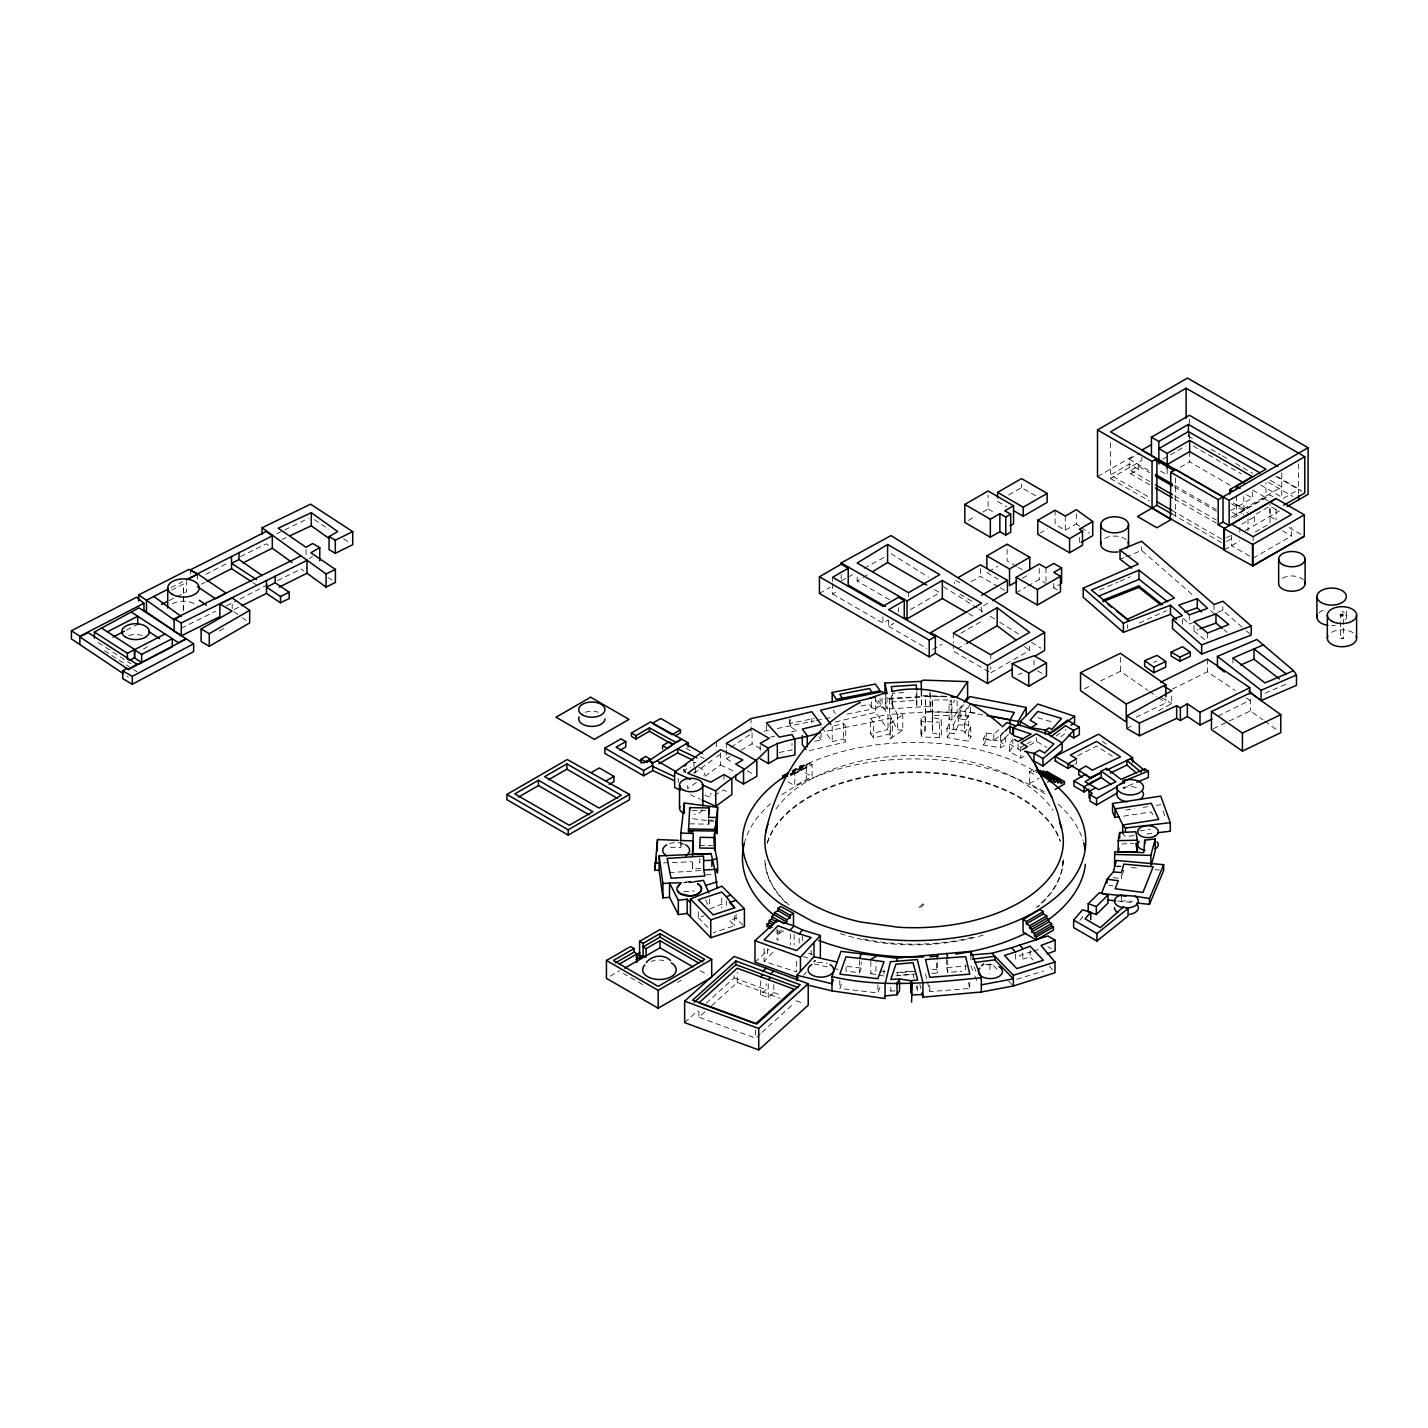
<?xml version="1.0" encoding="UTF-8"?>
<svg xmlns="http://www.w3.org/2000/svg" width="1428" height="1428" viewBox="0 0 1428 1428"><rect width="100%" height="100%" fill="white"/><g stroke="black" fill="none" stroke-linecap="round" stroke-linejoin="round"><path stroke-width="0.75" stroke-dasharray="5 3.75" d="M961.794 705.557L951.94 719.98L949.067 719.587L951.244 715.374L951.244 699.916L932.234 700.006L932.466 717.552L941.32 719.444L941.32 734.902L939.535 737.687L921.72 736.866L920.917 733.921L924.951 731.582L925.755 696.525L946.675 696.81M924.951 731.582L925.755 696.525M700.72 868.581L692.384 868.902L692.759 860.584M699.934 858.335L699.738 862.619L699.738 858.442M670.25 847.197L680.835 847.607L681.334 843.323L678.978 842.788M695.864 772.994L694.329 772.102M1340.481 638.28L1343.462 638.28L1340.481 638.28L1340.481 615.111M1123.747 869.92L1121.462 878.416L1121.462 874.543M895.195 990.871L890.822 991.103L892.107 987.301M879.934 987.319L877.899 992.978L839.825 988.444L841.895 982.66M846.019 967.024L846.019 971.111L859.585 972.736L861.245 968.095L861.245 961.954M1003.777 732.528L1000.635 735.67L1005.348 738.383L1005.348 744.97L1000.51 747.754L983.571 745.005L983.571 738.419L986.248 732.939L993.834 734.17L1000.439 728.351M983.571 745.005L986.248 739.508L986.248 732.939M946.907 728.298L949.245 723.675L953.618 724.424L958.081 715.589L968.416 715.874L968.791 725.174L964.864 732.939L971.004 736.473L968.63 741.186L947.282 737.58L946.907 728.298L968.255 731.886L970.629 727.191L964.489 723.639L968.416 715.874M947.282 737.58L949.602 732.975L949.245 723.675M949.602 732.975L953.993 733.706L958.456 724.889L958.081 715.589M949.067 719.587L949.067 704.147L951.244 699.916M965.846 720.015L970.433 712.108L970.433 703.95L965.846 711.858L965.846 720.015L959.009 718.695L959.009 710.537L963.739 704.879M1024.144 756.108L1020.788 758.036L1009.578 751.574L1009.578 744.059L1011.756 740.4M1009.578 751.574L1012.845 746.076L1012.845 738.562M939.535 737.687L939.535 722.247L941.32 719.444M951.94 719.98L951.94 704.539L955.046 699.988M959.009 718.695L969.683 704.7M946.246 696.703L931.02 696.257L889.519 698.988L897.444 714.446L902.799 714.678L902.799 730.047L890.072 738.972L890.072 723.603L892.375 720.694L890.679 718.355L826.473 731.19M890.072 738.972L892.375 736.063L892.375 720.694M1079.925 920.292L1082.442 917.365L1082.442 913.617M803.464 975.306L806.463 972.04M796.628 961.222L796.628 971.95L764.123 961.383L774.904 950.316M1008.471 734.403L1000.635 742.257L1005.348 744.97M755.001 962.169L769.156 949.102M684.637 1022.626L697.846 1010.703M706.092 1003.241L734.117 977.894L734.117 973.593M760.392 1033.801L755.591 1038.138L698.899 1017.236L705.289 1011.452M711.697 1005.669L737.259 982.553L737.259 972.325M773.798 984.57L773.798 992.514L768.228 997.529L760.553 994.709L766.104 989.675L766.104 983.713M761.981 1032.355L793.95 1003.438M986.248 739.508L993.834 740.739L1007.026 729.119M1060.683 736.83L1065.502 733.224L1065.502 729.458M693.99 773.423L714.75 758.232M1055.97 736.116L1062.503 731.368M696.328 782.437L687.689 788.649L687.689 782.062M704.968 776.225L720.515 765.033L720.515 749.664M890.072 723.603L902.799 714.678M716.428 757.019L720.069 754.573M730.993 747.29L751.003 733.903L751.003 718.534M267.661 584.748L234.317 601.973M889.501 599.724L857.175 581.071L860.977 578.751M862.869 577.59L868.581 574.11M794.789 773.798L812.121 764.712L812.121 776.654L794.789 785.739L794.789 773.798L792.451 772.441L792.451 774.654L809.39 765.337L809.39 763.123L792.451 772.441M309.358 558.491L312.643 556.599M219.323 631.033L224.803 627.874M819.422 593.477L830.293 587.211M832.613 583.57L832.613 594.012L837.825 591.014M1008.632 495.034L1021.52 487.608L1036.175 496.051M968.416 520.399L975.574 516.258M982.732 512.134L988.105 509.028L988.105 495.016M1097.507 476.595L1133.886 455.621M1129.262 467.688L1129.262 459.245L1140.026 453.033M1110.502 442.644L1110.502 478.523L1141.829 460.441L1141.829 454.104M1149.701 484.699L1130.655 473.721L1130.655 470.562L1138.277 466.171L1149.701 472.757M1130.655 473.721L1138.277 469.312L1138.277 464.457M1162.82 459.209L1185.597 446.054M832.613 594.012L882.897 623.054L888.091 620.038M1039.709 533.287L1047.42 528.824M910.35 609.649L939.785 592.656L934.198 589.425M888.662 620.091L888.662 626.374L893.857 623.376M971.183 581.66L980.393 576.341L998.44 586.765M988.694 571.557L997.904 566.238M1055.113 510.224L1055.113 524.379L1065.27 530.252L1076.319 523.88L1076.319 509.707M1180.278 467.295L1189.649 461.887L1231.418 486.002M1022.412 578.269L1027.928 575.073M983.481 605.811L990.853 601.545M726.316 749.914L726.316 758.696L729.994 756.572M741.043 750.2L752.074 743.827L761.535 749.289M1016.183 592.763L1025.786 587.229M1027.714 586.123L1039.227 579.465L1045.974 583.374M932.591 649.561L942.034 644.117M960.901 633.211L981.661 621.234M1053.775 583.463L1053.775 587.872L1061.575 583.374M957.081 648.919L964.721 644.51M714.571 795.342L723.942 789.934L728.691 792.683M1252.302 491.892L1252.302 498.069L1229.829 511.046L1236.398 514.848L1265.94 497.783L1265.94 482.771M791.897 770.745L801.251 765.301L804.018 766.89L804.018 764.748L806.82 766.372L806.82 763.873L809.39 765.337M1231.132 517.347L1269.903 494.963L1272.973 496.73M792.986 771.102L804.018 764.748M792.129 772.352L806.82 763.873M1233.667 517.811L1241.789 513.134M790.237 774.03L801.251 767.657L801.251 765.301M790.059 774.529L799.252 769.21L812.121 776.654M791.148 774.315L804.018 766.89M790.291 775.922L806.82 766.372M1268.171 507.119L1254.337 515.097L1254.337 525.397M1283.326 498.372L1298.641 489.536M1241.789 524.219L1254.337 516.972M1029.624 646.366L1029.624 650.383L990.8 672.802L990.8 666.787M1226.581 537.856L1230.133 535.803M1226.581 541.426L1233.667 537.339M1245.377 530.573L1279.488 510.885M920.917 733.921L920.917 718.48L924.951 716.142M1224.385 549.851L1239.861 540.909M1255.319 531.984L1270.01 523.505L1270.01 504.209M1253.106 558.152L1291.572 535.946L1291.572 527.36M1005.348 738.383L1000.51 741.186L983.571 738.419M610.202 976.163L619.627 970.737M1025.518 744.756L1018.057 749.075L1018.057 741.56M1027.392 743.685L1031.123 741.525M1029.427 745.327L1036.335 741.346L1046.867 747.415M1044.082 791.665L1029.481 783.633L1029.481 771.763L1033.426 769.478L1033.426 771.834L1036.657 769.978M677.461 982.41L681.317 980.179M1029.481 783.633L1038.995 778.135M781.616 930.003L779.277 931.359L779.277 933.43L775.761 931.395M779.277 933.43L784.615 930.342M1075.016 764.355L1076.658 763.409L1076.658 758.768M870.848 961.383L870.848 973.646L875.935 970.701L875.935 962.526M1126.817 728.494L1134.296 724.335M1158.626 710.805L1171.728 703.522L1171.728 695.097M841.163 580.928L852.677 574.627M864.19 568.308L885.289 556.741M1077.765 755.823L1096.49 746.076L1113.09 756.715M205.864 574.288L228.837 562.507M201.294 584.213L205.079 582.267M126.342 630.23L137.713 624.393M171.128 587.604L182.695 581.731M171.61 590.139L187.139 582.267M169.182 600.528L174.984 597.582M176.911 596.601L186.568 591.71L186.568 581.767M240.547 556.617L266.197 543.818L269.267 546.031M234.103 609.56L239.815 606.704M1172.263 689.188L1207.41 671.785L1235.059 690.42M1217.941 716.124L1249.821 700.345L1246.126 697.864M181.195 628.249L215.557 611.255M226.463 605.847L232.353 602.937M277.496 580.625L301.022 568.969L304.003 571.129M276.836 533.769L308.591 518.221M1084.53 688.724L1092.509 684.851M1100.488 680.995L1120.427 671.303L1147.701 690.224M1136.152 717.249L1165.873 702.826L1165.873 698.81M1213.389 728.673L1250.339 710.912L1262.888 719.855M282.066 539.481L285.957 537.66M1139.223 623.019L1166.605 610.631M1099.542 590.121L1105.665 587.443M1107.717 586.551L1117.928 582.106M1119.963 581.214L1130.173 576.769M1264.994 693.258L1286.146 684.173M1153.521 662.467L1157.073 660.968M1133.082 783.793L1123.122 787.881L1124.621 788.738L1124.621 782.294M709.662 909.011L721.836 904.049L724.817 907.048M1120.016 559.205L1123.961 557.616M1125.924 556.813L1141.65 550.458L1194.308 596.44M1217.548 612.344L1222.814 610.345L1244.52 629.302M685.19 882.379L686.832 882.111M1018.164 674.534L1022.145 673.106M1183.294 618.431L1189.221 624.018L1193.29 622.59M1193.951 625.41L1193.951 630.89L1197.949 629.48M698.274 911.689L698.274 917.651L704.129 915.705M743.024 925.201L736.063 918.186L729.458 920.382L734.688 925.647L713.25 932.734M1031.569 951.726L1019.378 955.51L1022.787 959.17L1030.141 956.885L1033.069 960.027M1033.604 951.102L1039.691 949.192M1016.754 979.322L1043.35 971.04M1122.836 787.917L1125.96 787.024A13.316 7.693 0 0 1 1139.008 788.577M770.567 737.116L774.761 736.098M791.54 732.011L797.431 730.404A13.923 8.032 0 0 1 790.844 719.712M835.326 722.05L875.435 712.304L888.002 729.547L870.562 733.796L870.562 718.409L888.002 714.178L888.002 729.547M834.095 725.835L843.52 723.532L845.697 726.513L845.697 741.9L809.408 750.717M814.852 741.382L821.118 739.865L821.118 733.26M821.832 727.423L832.221 741.65L843.52 738.919L845.697 741.9M870.562 733.796L873.561 737.901L890.679 733.742L892.375 736.063M683.494 882.79L686.404 882.093M1120.462 901.728L1123.336 901.032A11.977 6.908 0 0 1 1132.44 901.728M790.291 725.852L790.291 723.336L814.335 718.409M764.105 731.225L768.46 730.333M777.207 728.53L814.335 720.908M816.53 720.462L823.081 719.123M825.259 718.677L831.81 717.32M847.09 714.178L882.04 707.021L885.753 709.163L929.967 706.253L931.02 711.626L957.135 712.394L957.135 697.025M684.922 882.415L686.297 882.147M861.066 706.021L869.545 704.361L871.508 707.717L880.148 706.664L880.148 698.72M779.206 752.467L791.987 749.968L791.987 743.381M1125.71 810.069L1134.475 808.73M1143.239 807.373L1147.63 806.713M1156.412 805.356L1160.785 804.696M1123.568 816.156L1151.325 811.889L1153.181 815.923M1139.669 830.953L1150.272 829.329M691.705 882.093L688.599 881.968M688.992 881.897L692.937 882.326M1133.975 835.558L1125.442 836.576L1122.694 833.541M1146.791 834.023L1155.341 833.006M895.909 975.86L913.045 974.324L914.081 978.198M946.621 959.455L946.621 967.631L966.417 966.042M985.623 964.507L991.96 964.007L999.618 971.861M896.57 972.468L911.314 971.272M932.377 969.594L936.59 969.255L937.482 972.914L931.502 973.396M915.312 971.379L897.284 972.825L897.284 975.467L915.312 974.021M946.621 967.631L947.764 972.397L961.651 971.272M927.415 981.768L929.789 991.657L969.826 988.444L969.826 982.303M685.958 882.183L689.528 881.861M669.268 872.633L701.434 870.491M683.762 891.715L694.329 891.018M903.621 692.616L892.571 693.33L892.571 708.716L891.25 695.4M891.25 701.987L916.223 700.345L916.223 691.563M889.519 698.988L889.519 714.357L931.02 711.626L929.967 690.884L929.967 706.253M1121.694 843.984L1133.814 843.395M663.592 862.869L692.384 861.762L692.384 868.902M706.057 874.811L711.894 874.596M932.234 700.006L932.234 715.446L951.244 715.374M925.755 711.965L957.135 712.394M691.884 810.426L706.985 810.711M708.627 820.118L714.928 820.225M689.724 823.831L709.145 824.188L709.145 820.029M699.541 845.358L712.733 845.608M1116.678 866.082L1120.944 866.189M958.456 724.889L968.791 725.174M945.497 696.257L923.38 695.49L921.131 696.775L884.985 698.363L887.091 709.073L887.091 695.9M889.519 714.357L897.444 729.815L902.799 730.047M920.917 718.48L921.72 721.426L939.535 722.247M689.117 881.933L692.277 882.183M880.059 971.058L886.252 971.575M1116.41 866.243L1120.712 866.617M1131.458 867.599L1137.884 868.17M1155.073 869.723L1159.375 870.098M1113.322 877.684L1119.427 878.238M1117.624 901.014L1134.903 902.817M847.072 966.399L861.245 968.095M692.687 818.708L713.518 821.403M1108.931 885.253L1112.698 885.753M949.067 704.147L951.94 704.539M870.848 973.646L883.986 976.002M982.696 714.91L959.009 710.537M970.433 712.108L978.805 713.714M932.234 715.446L932.466 732.992L941.32 734.902M813.996 963.846L831.025 967.773M833.167 968.255L839.539 969.737M1037.817 717.749L1053.65 722.389M808.516 953.297L812.461 954.511M803.125 956.474L809.158 958.331M734.117 977.894L766.104 989.675M773.798 992.514L781.884 995.495M796.056 1000.725L804.16 1003.705M737.259 982.553L780.099 998.333M705.039 795.289L710.823 797.502L710.823 793.111M690.295 794.7L700.077 799.162M720.515 765.033L733.546 771.066M1029.481 771.763L1036.782 775.779M1277.489 476.666L1300.462 489.929M1275.757 476.309L1301.711 491.303M1270.242 480.254L1281.791 486.912L1243.824 508.832L1233.114 502.656M1188.025 435.968L1193.754 439.271M1210.908 449.177L1220.458 454.675M1222.35 455.782L1228.08 459.084M1235.702 463.493L1252.874 473.4M1268.135 482.218L1292.929 496.516M1193.237 446.089L1241.36 473.882M1260.621 484.984L1281.791 497.212L1281.791 472.686M1252.695 490.143L1265.94 497.783M1263.816 498.479L1268.421 501.139M1276.043 509.653L1269.903 506.119L1269.903 516.418L1274.544 519.096M1246.608 494.784L1252.302 498.069M1289.073 527.485L1303.907 536.053M1282.576 530.77L1291.572 535.946M1233.364 502.995L1248.625 511.795M1231.454 503.745L1250.535 514.758M1160.518 471.026L1167.158 474.864L1167.158 468.687M1129.262 459.245L1149.701 471.044M1174.441 485.341L1216.317 509.51M1174.441 487.055L1216.317 511.224M1138.277 469.312L1129.262 464.118L1110.502 474.935L1149.469 497.444M1130.655 470.562L1149.701 481.557M1174.441 495.837L1216.317 520.024M1174.441 498.997L1216.317 523.166M1171.852 510.367L1223.028 539.909M1249.518 556.081L1231.561 545.71L1231.561 534.982M1110.502 478.523L1149.469 501.014M1171.852 513.937L1223.028 543.479M997.583 501.424L1006.74 506.708M1016.558 566.38L1007.097 560.918L1007.097 544.193M1018.432 567.469L1022.216 569.647M1053.775 587.872L1057.131 589.8M986.855 572.61L998.19 579.161M1000.243 587.8L1007.454 591.96M1160.482 697.025L1171.728 703.522M959.991 582.785L954.582 579.661L954.582 583.534M959.991 594.369L974.431 602.705M968.559 613.665L974.182 616.896M1037.603 670.874L1042.922 673.945M988.926 671.713L953.261 651.132L953.261 645.117M888.662 626.374L926.879 648.437M1009.578 744.059L1020.788 750.539M809.39 763.123L812.121 764.712M801.251 767.657L799.252 766.497L799.252 769.21M790.291 773.423L792.451 774.654M787.881 781.741L795.592 786.203M726.316 758.696L733.956 763.105M747.308 770.817L753.02 774.119M1047.831 946.675L1051.472 948.781M685.868 748.165L691.366 751.342M700.541 756.644L704.2 758.75M700.202 970.665L707.877 975.092M623.161 973.325L645.277 986.088M988.105 509.028L993.567 512.188M891.036 553.582L928.503 577.215M943.48 586.676L977.198 607.953M979.072 609.131L982.821 611.487M990.318 616.218L997.797 620.948M999.671 622.126L1018.414 633.943M1031.516 642.225L1040.887 648.134M98.05 642.546L131.019 663.806M104.494 650.722L131.751 668.411M133.572 669.589L137.213 671.945M252.899 582.588L258.236 586.069M314.249 519.631L328.904 529.199M343.559 538.749L349.057 542.337M127.056 676.194L128.359 677.05M328.386 577.733L331.903 580.089M1102.184 741.293L1109.342 746.255M1149.504 691.473L1156.787 696.525M1158.608 697.774L1165.873 702.826M1264.672 721.14L1277.203 730.101M233.942 611.737L240.921 616.735M242.671 617.967L246.169 620.466M1076.319 523.88L1079.604 526.236M1081.246 527.414L1089.475 533.304M1024.501 646.491L1029.624 650.383M1223.957 629.73L1227.152 632.372M1193.951 630.89L1207.66 642.207M1246.198 630.765L1251.214 635.139M1210.748 610.809L1214.05 613.683M698.274 917.651L708.77 928.218M1008.811 981.268L1013.398 985.98M685.761 772.387L683.851 769.442L683.851 773.601A10.496 6.051 0 0 1 690.616 767.336M1049.401 966.131L1053.596 971.111M877.952 700.38L888.002 714.178M870.562 718.409L873.561 722.514L873.561 737.901M818.815 736.705L821.118 739.865M875.346 699.916L880.148 706.664M833.22 710.073L835.237 713.518M705.646 899.747L708.056 905.316M974.11 966.774L976.52 972.807M970.826 965.703L974.057 973.789M974.86 975.806L978.091 983.91M1162.981 810.818L1165.908 818.976M916.151 985.927L917.722 991.728L917.722 985.891M968.434 982.607L969.826 988.444M925.522 973.86L926.95 979.804M919.864 984.445L920.881 988.676M916.223 700.345L916.865 707.11L916.865 691.741M970.629 727.191L971.004 736.473M968.255 731.886L968.63 741.186M964.489 723.639L964.864 732.939M953.618 724.424L953.993 733.706M1346.354 610.988L1346.354 617.164M1343.462 619.324L1343.462 638.28M1298.641 463.868L1298.641 493.642M1276.096 509.26L1276.096 519.988M1253.106 536.696L1253.106 540.998M1250.339 698.899L1250.339 710.912M1247.983 518.703L1247.983 530.663M1243.824 496.623L1243.824 515.008M1239.861 527.378L1239.861 533.358M1236.398 495.623L1236.398 514.848M1232.864 658.005L1232.864 664.181M1222.814 606.686L1222.814 610.345M1214.05 604.544L1214.05 611.862M1207.66 633.05L1207.66 638.548M1207.41 659.129L1207.41 671.785M1189.649 451.587L1189.649 461.887M1189.399 419.332L1189.399 423.402M1189.399 433.577L1189.399 439.753M1189.221 614.879L1189.221 624.018M1188.399 431.577L1188.399 440.145M1182.366 619.306L1182.366 624.804M1175.601 478.059L1175.601 516.097M1141.65 546.799L1141.65 550.458M1127.495 624.679L1127.495 628.338M1121.658 895.642L1121.658 901.443M1120.427 657.291L1120.427 671.303M1079.318 537.356L1079.318 543.425M1065.27 516.097L1065.27 530.252M1062.468 861.048L1062.468 867.921M1045.974 567.916L1045.974 581.16M1039.227 568.433L1039.227 579.465M1036.335 737.598L1036.335 741.346M1034.068 660.111L1034.068 666.662M1030.141 950.441L1030.141 956.885M1022.787 952.726L1022.787 959.17M1021.52 484.003L1021.52 487.608M1020.788 746.558L1020.788 758.036M1015.558 954.1L1015.558 962.686M1000.635 735.67L1000.51 747.754M993.834 734.17L993.834 740.739M990.8 654.774L990.8 658.772M989.925 964.792L989.925 973.646M981.661 607.203L981.661 613.219M980.393 568.612L980.393 576.341M970.826 954.975L970.826 961.401M965.631 964.828L965.631 970.969M960.169 709.877L960.169 718.034M953.261 633.104L953.261 643.118M947.764 960.134L947.764 972.397M937.482 962.704L937.482 972.914M936.59 963.115L936.59 969.255M932.466 717.552L932.466 732.992M929.789 985.516L929.789 991.657M921.72 721.426L921.72 736.866M921.471 691.438L921.471 706.806L921.131 692.384M908.511 592.691L908.511 596.69M898.498 607.757L898.498 611.952M897.444 714.446L897.444 729.815M890.679 718.355L890.679 733.742M890.822 987.212L890.822 991.103M885.753 693.776L885.753 709.163M883.986 969.88L883.986 973.95M882.897 616.771L882.897 623.054M882.04 698.221L882.04 707.021M877.899 984.82L877.899 992.978M875.435 696.935L875.435 712.304M871.508 701.773L871.508 707.717M859.585 960.473L859.585 972.736M857.175 577.055L857.175 581.071M843.52 723.532L843.52 738.919M841.163 574.663L841.163 578.84M839.825 980.268L839.825 988.444M832.613 577.287L832.613 581.464M832.221 726.281L832.221 741.65M811.8 718.302L811.8 722.693M811.175 950.37L811.175 954.654M806.409 766.747L806.409 778.688M802.572 936.465L802.572 940.749M799.109 938.089L799.109 944.515M794.129 934.537L794.129 945.265M790.434 934.037L790.434 944.765M789.541 721.283L789.541 723.8M777.992 929.985L777.992 940.713M777.028 928.985L777.028 939.695M768.228 983.749L768.228 997.529M767.407 948.852L767.407 955.403M766.372 724.96L766.372 733.742M764.123 948.513L764.123 961.383M760.553 980.911L760.553 994.709M760.178 745.63L760.178 752.217M755.591 1029.963L755.591 1038.138M752.074 732.85L752.074 743.827M736.063 914.223L736.063 918.186M734.688 915.705L734.688 925.647M726.316 743.328L726.316 747.719M726.316 900.64L726.316 906.601M723.942 774.565L723.942 781.152M721.693 897.98L721.693 907.905M716.428 741.632L716.428 750.414M709.662 898.801L709.662 906.976M708.627 818.976L708.627 827.312M698.899 1011.113L698.899 1017.236M695.543 767.925L695.543 772.28M693.99 762.445L693.99 766.854M680.835 840.467L680.835 847.607M678.193 778.367L678.193 782.508M306.074 549.477L306.074 556.028M232.193 604.205L232.193 608.399M197.51 574.217L197.51 580.179M190.567 570.2L190.567 574.181M183.569 587.961L183.569 610.274M183.409 587.961L183.409 610.274M702.415 809.872A11.656 6.729 0 0 1 694.186 814.638M698.631 767.496A10.496 6.051 0 0 1 703.843 775.511M685.761 772.173A10.496 6.051 0 0 1 683.851 769.228M693.276 762.606A10.496 6.051 0 0 1 696.007 762.659M172.342 603.848A15.762 9.103 0 0 1 197.135 605.722M147.495 646.438A13.745 7.943 0 0 1 142.461 649.347M128.698 635.585A13.745 7.943 0 0 1 142.461 635.585M585.266 712.269A13.138 7.586 0 0 1 598.403 712.269M1331.628 632.301A14.619 8.443 0 0 1 1354.636 634.05M1345.854 614.968A14.708 8.497 0 0 1 1344.373 621.412M1335.448 625.375A14.708 8.497 0 0 1 1331.628 625.66M1318.901 612.915A14.708 8.497 0 0 1 1324.274 609.81M1342.034 611.166A14.708 8.497 0 0 1 1344.373 612.915M1282.523 578.197A13.227 7.64 0 0 1 1303.318 579.786M1104.772 538.427A13.923 8.032 0 0 1 1126.674 540.087M790.291 723.336A13.923 8.032 0 0 1 789.72 719.194M744.309 843.466A171.628 99.085 0 0 1 770.406 803.803M781.937 794.771A171.628 99.085 0 0 1 1046.081 794.646M1058.237 804.214A171.628 99.085 0 0 1 1083.12 840.789M1063.235 861.102A149.226 86.162 0 0 1 1036.353 907.405M972.379 937.321A149.226 86.162 0 0 1 957.242 940.481M955.029 940.856A149.226 86.162 0 0 1 862.298 938.803M789.077 905.049A149.226 86.162 0 0 1 764.962 861.084M767.229 842.716A149.226 86.162 0 0 1 912.313 771.852A149.226 86.162 0 0 1 1060.29 840.717M776.011 808.891A149.226 86.162 0 0 1 915.562 755.394A149.226 86.162 0 0 1 1053.275 810.461M1063.307 859.763A149.226 86.162 0 0 1 1038.031 906.691M983.232 935.072A149.226 86.162 0 0 1 839.557 933.359M785.882 902.799A149.226 86.162 0 0 1 764.872 859.727M767.229 843.43A149.226 86.162 0 0 1 912.313 772.566A149.226 86.162 0 0 1 1060.29 841.431M987.23 964.864A12.084 6.979 0 0 1 993.477 964.864M681.424 843.377A13.887 8.015 0 0 1 684.298 844.662M817.566 962.615A12.816 7.39 0 0 1 827.294 963.365M669.446 843.627A13.441 7.765 0 0 1 676.158 842.574L679.639 842.841A13.441 7.765 0 0 1 682.887 843.627M651.061 961.401A16.779 9.693 0 0 1 655.095 960.437M659.45 960.098A16.779 9.693 0 0 1 663.788 960.437M792.665 771.531A171.628 99.085 0 0 1 1035.389 771.441M922.488 903.888L918.65 908.065L919.9 908.672L923.898 904.317L922.488 903.888"/><path stroke-width="1.5" d="M703.736 870.08L703.576 856.05L667.126 858.46L671.053 878.256L704.914 876.007L703.736 870.08L714.696 869.366L717.177 888.002M692.384 854.604L693.312 833.506L680.835 833.024L680.835 840.467L693.312 840.949L692.669 855.515M716.088 868.938L717.409 873.008C719.123 858.567 711.697 845.537 714.928 831.06L688.546 830.578L689.724 807.605L709.145 807.962L709.145 813.764M709.145 807.962L708.627 817.334L717.034 817.476L717.034 833.72L717.677 807.356L684.351 803.054L680.835 833.024M714.696 849.981L714.928 829.418L717.034 817.476M717.677 807.356L714.928 832.203M1114.536 866.028L1114.732 851.873L1143.792 852.587L1144.703 840.217L1155.27 838.914L1155.27 850.499L1151.414 864.886M690.456 916.865L690.456 898.997L721.836 886.163L744.416 908.726L744.416 926.593L710.769 937.75L687.154 913.474L678.336 914.563L669.518 897.355L662.931 897.873L659.147 870.188L654.756 870.366L657.523 839.557L678.728 840.378M654.756 870.366L656.255 857.46M657.023 850.999L657.523 839.557M1124.621 781.651L1117.107 785.989L1116.892 787.703A13.316 7.693 0 0 0 1132.136 794.843A13.316 7.693 0 0 0 1143.114 785.454A13.316 7.693 0 0 0 1125.96 779.956C1119.748 779.706 1127.085 783.883 1123.122 780.795M1117.142 792.79L1116.892 794.789A13.316 7.693 0 0 0 1127.513 801.858M911.546 1002.188L912.296 983.267L910.707 980.697L899.551 978.965L890.822 979.447L895.909 964.203L913.045 962.668L917.722 980.072L910.707 980.697L910.707 992.353L912.296 994.923L922.916 994.495M1118.213 840.61L1119.677 832.56L1135.831 831.774L1137.384 840.235L1137.384 851.748L1118.213 852.123L1118.213 840.61L1137.384 840.235M1118.213 852.123L1118.945 848.107M765.711 832.346C777.243 778.314 810.319 727.887 860.299 702.451M1150.861 864.993L1150.861 855.354L1155.27 838.914M1126.085 896.106L1101.47 893.535L1107.057 879.22L1113.322 871.883L1116.41 860.441L1163.659 864.69L1163.659 870.491L1149.469 904.352L1136.991 903.031M922.916 997.155L922.916 982.839L917.329 959.562L890.394 961.722L885.074 984.267L885.074 998.565L831.971 990.871L831.971 976.573L841.003 951.369L896.57 958.152L970.826 951.387L981.339 977.698L981.339 991.996L922.916 997.155L921.899 992.906M833.345 979.876L831.971 983.731L796.913 975.27L796.913 980.643M859.585 958.42L883.986 961.704L877.899 978.68L839.825 974.146L846.019 956.814L859.585 958.42L861.245 953.779M1149.469 904.352L1149.469 898.551L1163.659 864.69M1010.042 723.942L1010.042 719.855L1014.362 712.429L970.433 703.95M1018.164 725.495L1018.164 721.426L1026.232 707.467L969.683 696.561L966.113 701.541M899.551 978.965L896.998 983.107L896.998 994.763L885.074 995.923M896.998 994.763L899.551 990.621L899.551 980.911M950.852 696.864L957.135 696.953L967.613 681.638L923.38 680.121L921.131 681.406L884.985 682.995L884.985 693.972M964.114 702.148L967.613 697.007L967.613 681.638M1090.76 912.242L1085.066 918.847L1100.363 927.682L1123.336 906.887L1128.049 908.476L1128.049 915.991L1096.954 941.052L1073.642 927.611L1073.642 920.096L1082.442 909.868L1090.76 912.242L1090.76 919.757M646.349 962.579C652.061 955.082 663.877 953.868 670.642 960.616M799.109 933.805L811.175 937.5L796.628 950.495L764.123 939.927L777.992 925.701L799.109 933.805L802.572 930.021L820.368 935.483L820.368 956.921M800.448 971.433L800.448 957.135L820.368 935.483M796.913 975.27L813.996 956.706L813.996 942.391M790.434 929.735L794.129 925.951L802.572 930.021M1005.33 730.957L1010.024 726.245L1012.88 727.887L1012.88 734.474L1010.024 732.832L1010.024 726.245M1020.27 725.781L1020.27 721.586L1037.799 704.058L1074.606 716.303L1074.606 722.604L1071 725.21M1088.207 903.745L1099.506 892.625L1108.003 895.017L1108.003 903.031L1096.329 914.509L1088.207 911.742L1088.207 903.745L1096.329 906.494L1108.003 895.017M798.377 977.841L755.001 962.169L755.001 940.713L777.028 920.4L794.129 925.951M981.571 965.649L983.767 963.864M684.637 1001.171L734.117 956.439L808.212 983.749L808.212 1005.205L758.732 1049.937L684.637 1022.626L684.637 1001.171L758.732 1028.481L808.212 983.749M735.884 961.044L692.634 1000.153L756.983 1023.876L800.216 984.767L735.884 961.044L735.884 964.632L694.24 1002.277M698.899 1002.938L737.259 968.238L793.95 989.14L755.591 1023.84M762.998 971.04L766.104 968.238M760.553 976.823L762.998 974.628M770.674 973.878L773.798 971.058M768.228 979.662L770.674 977.448M1002.081 726.906L1007.026 722.532L1016.04 725.942L1012.88 727.887M1023.269 738.883L1013.452 735.581L1013.452 728.084L1017.593 724.46L1048.33 734.313L1062.164 742.935L1062.164 750.432L1042.94 766.068L1033.997 760.892L1033.997 753.395L1039.638 750.128L1044.653 753.038L1053.882 743.97L1036.335 733.831L1020.788 742.81L1027.482 746.665L1022.466 749.575M1042.94 766.068L1042.94 758.554L1062.164 742.935L1073.713 730.458L1079.354 727.209L1079.354 734.706L1073.713 737.955L1068.787 735.117M1096.954 941.052L1096.954 933.555L1128.049 908.476M1048.33 734.313L1067.412 720.301L1079.354 727.209M1052.793 732.011L1074.606 716.303M1051.079 736.527L1065.502 725.71L1073.713 730.458L1073.713 737.955M680.513 790.237L674.641 787.56L674.641 772.191L716.428 741.632L751.003 718.534L882.04 691.634L885.753 693.776M702.04 800.055L715.749 806.302L715.749 790.933C732.992 776.011 753.538 765.426 768.425 748.183C783.901 738.811 803.089 738.74 820.083 732.742M715.749 806.302L731.868 794.521L731.868 779.152L723.942 774.565L710.823 782.133L687.689 773.28L720.515 749.664L742.846 759.999L735.723 764.123L743.542 768.621L743.542 783.99L735.723 779.492L735.723 775.101M813.906 961.58L815.37 960.669M688.01 746.933L688.01 742.774L681.263 738.883L646.759 762.302L641.172 759.071L641.172 763.23M662.574 748.95L662.574 745.577L667.679 748.54L673.534 743.613M887.591 544.496L857.175 563.043L908.511 592.691L939.785 574.627L887.591 544.496L887.591 562.507L872.383 571.789M1051.615 925.915L1051.615 923.541L1034.515 933.412L1034.515 935.768L1051.615 925.915L1053.471 926.986L1053.471 930.056L1036.371 939.927L1023.073 932.234L1023.073 919.65L1039.745 909.547L1043.297 911.599L1043.297 913.884L1026.411 923.862L1029.624 925.719L1046.724 915.866L1046.724 918.293L1029.624 928.164L1029.624 925.719M1026.411 923.862L1026.411 921.578L1043.297 911.599M94.391 638.137L94.391 632.015L139.016 607.81L193.637 643.76L193.637 651.632L132.304 684.244L122.719 678.693L122.719 670.839L127.056 668.322L128.359 669.553L185.711 639.191M262.092 534.322L262.092 527.771L310.572 504.155L352.716 531.644L352.716 544.728L335.312 553.279L329.065 549.673L329.065 536.589L337.722 531.573L311.304 512.706L278.174 528.217L306.074 547.299L312.643 543.515L319.765 547.62L319.765 560.704M319.765 547.62L310.858 552.779L335.401 569.379L335.401 582.463L326.084 587.069L306.984 573.271L306.984 560.187M128.359 669.196L137.213 664.074M219.876 604.044L232.193 597.921L249.668 610.363L249.668 622.947L209.291 646.259L201.116 641.547L201.116 628.963L232.086 611.077L219.876 604.044L219.876 616.628L181.285 635.835L143.318 609.988M201.116 628.963L209.291 633.675L249.668 610.363M819.422 576.751L841.163 564.203L848.214 568.273L832.613 577.287L882.897 606.311L898.498 597.315L904.263 600.635L888.662 609.649L935.358 636.602L929.235 640.155L819.422 576.751L819.422 593.477L929.235 656.88L935.358 653.346L987.533 683.459L1012.274 669.179M1013.559 505.762L1004.812 510.796L1010.703 514.205L1010.703 532.216L1005.758 535.089L999.868 531.68L990.336 537.196L964.828 522.469L964.828 504.441L988.105 491L1013.559 505.762L1013.559 523.79L1010.06 525.807M1308.119 447.714L1218.209 499.621L1218.209 524.826L1224.385 528.396L1224.385 549.851L1097.507 476.595L1097.507 429.935L1187.489 378.063L1308.119 447.714L1308.119 494.356L1287.146 506.458M997.583 497.819L997.583 492.41L1021.52 478.594L1047.152 493.392L1047.152 502.406L1023.216 516.222L1014.058 510.938M1283.701 505.244L1304.781 493.071L1304.781 456.71L1186.115 388.22L1110.502 431.863L1167.158 464.564L1189.649 451.587L1244.716 483.396M506.904 794.414L567.291 759.535L629.552 794.396L629.552 799.698L568.219 835.094L506.904 799.698L506.904 794.414L568.219 829.811L629.552 794.396M964.828 504.441L990.336 519.167L999.868 513.669L1005.758 517.061L1010.703 514.205M538.463 780.277L514.865 793.897L569.272 825.313L592.87 811.693L538.463 780.277L538.463 785.578L589.104 814.817M566.862 763.873L544.693 776.671L599.1 808.087L621.269 795.289L566.862 763.873L566.862 769.174L617.521 798.413M518.489 797.11L538.463 785.578M548.388 779.831L566.862 769.174M674.266 780.67L652.721 770.531L643.617 775.779L604.901 753.431L604.901 748.147L621.001 738.847L625.785 741.596L625.785 746.898L619.984 750.236M671.838 744.166L649.437 731.243L635.995 738.99L631.408 736.348L631.408 732.992L650.543 721.943L681.263 738.883M997.583 492.41L1023.216 507.208L1047.152 493.392M652.525 723.086L660.896 718.534L680.46 729.833L680.46 732.921L675.444 735.813M1151.432 455.496L1151.432 437.182L1189.399 415.262L1277.935 466.385M625.785 741.596L616.111 747.183L643.546 763.016L648.562 760.124L652.275 762.266L652.721 766.372L674.266 776.529M631.408 732.992L635.995 735.634L649.437 727.869L675.569 742.167M1151.45 444.59L1141.829 450.141L1223.832 497.497M1151.432 437.182L1158.858 441.466L1188.399 424.419L1265.94 469.187L1236.398 486.234L1236.398 489.804M591.513 772.441L599.332 767.943L613.933 776.386L613.933 781.669L609.256 784.365M1260.264 473.061L1188.399 431.577L1158.858 448.624L1167.158 453.408L1189.649 440.431L1252.302 476.613L1229.829 489.59L1229.829 494.052M1092.759 521.506L1079.318 529.27L1082.531 531.127L1082.531 545.282L1069.59 552.761L1037.781 534.393L1037.781 520.238L1055.113 510.224L1065.27 516.097L1076.319 509.707L1092.759 521.506L1092.759 535.661L1081.246 542.319M652.525 723.371L672.106 734.67L680.46 729.833M841.163 564.203L841.163 562.918L906.994 600.92L942.337 580.5L981.661 603.205L930.699 632.622L930.699 633.925M986.855 568.433L986.855 555.885L1007.097 544.193L1029.766 557.277L1029.766 569.826M1097.507 429.935L1152.057 461.44L1156.894 458.638L1156.894 505.298L1137.456 516.525L1156.894 527.753L1171.513 519.31M662.574 745.577L669.072 741.828L673.534 744.399M641.172 759.071L645.688 756.465L651.007 759.535M958.259 577.537L980.393 564.756L1007.454 580.375L1007.454 591.96L992.71 600.492M606.132 780.884L613.933 776.386M677.461 741.864L681.263 739.668M648.562 760.124L652.275 763.409L688.01 742.774M604.901 748.147L643.617 770.495L652.721 765.229L652.721 770.531M904.263 599.349L904.263 617.36L906.994 618.931L942.337 598.528L966.685 612.576M658.844 763.766L677.675 752.895L693.044 760.214M1152.057 461.44L1152.057 508.082L1170.335 519.132L1170.764 472.24L1175.601 469.437L1229.169 500.371L1304.781 456.71M986.855 555.885L1009.525 568.969L1029.766 557.277M1037.781 520.238L1069.59 538.606L1082.531 531.127M981.643 595.298L1007.454 580.375M1061.575 567.916L1053.775 572.432L1060.468 576.287L1060.468 591.727L1037.424 605.026L1016.183 592.763L1016.183 577.323L1039.227 564.024L1045.974 567.916L1053.775 563.417L1061.575 567.916L1061.575 583.374M1016.879 581.446L1009.525 585.694L1009.525 568.969M997.172 607.757L953.261 633.104L990.8 654.774L1029.624 632.354L997.172 607.757L997.172 625.785L1015.951 640.012M1016.183 577.323L1037.424 589.586L1060.468 576.287M966.631 643.421L997.172 625.785M760.178 758.803L768.425 763.569L777.332 758.411L794.914 754.984L794.914 739.597L791.987 734.581L779.206 737.08L766.372 722.764L811.8 711.715L821.118 724.478L802.304 729.048L807.266 735.848L807.266 746.844M743.542 783.99L756.84 776.314L756.84 760.946L726.316 743.328L752.074 728.458L769.103 738.294L760.178 743.435L768.425 748.183L768.425 763.569M782.705 778.76L782.705 776.047L788.399 772.726M1218.209 524.826L1223.028 522.023L1229.169 525.575L1276.043 498.515L1304.282 514.812L1304.282 536.268L1252.874 565.934L1223.957 550.101L1223.957 528.646L1276.096 498.55M930.699 632.622L987.533 665.448L1044.636 632.479L891.036 535.554L841.163 562.918M1035.104 655.987L1044.636 650.49L1044.636 632.479M1012.202 663.574L1028.749 673.124L1046.456 662.913L1046.456 675.997L1028.749 686.208L1012.202 676.676L1012.202 663.574L1034.068 655.755L1046.456 662.913M1223.957 528.646L1252.874 544.479L1304.282 514.812M639.601 956.332L639.601 941.32L659.968 929.557L711.697 959.42L711.697 977.305L658.165 1008.204L606.436 978.341L606.436 960.473L630.569 946.532L634.068 948.549L634.068 952.137L615.307 962.954M634.068 948.549L613.433 960.473L658.165 986.391L704.7 959.42L659.968 933.609L643.1 943.337L639.601 941.32M702.826 961.919L659.968 937.179L643.1 946.907L646.116 948.656L659.968 940.659L698.667 963.007M619.466 964.043L637.084 953.868L637.084 962.454M636.513 954.547L639.851 952.619M1030.766 727.637L1036.835 724.139L1030.088 720.23L1037.817 711.447L1061.557 718.409L1051.829 729.458L1049.169 727.923L1045.385 730.101L1030.766 727.637L1020.27 721.586M635.995 956.992L639.601 954.904L643.1 956.921L643.1 943.337M635.871 959.67L643.1 955.493L646.116 957.242L646.116 948.656M639.494 959.009L643.1 956.921M624.75 968.148L659.968 947.817L693.133 966.97M777.921 908.262L790.237 915.384L790.237 917.74L777.921 910.618L777.921 908.262L780.902 906.548L793.504 913.492L793.504 925.219M774.458 912.617L786.774 919.739L786.774 922.024L774.458 914.902L774.458 912.617L777.921 910.618M776.975 922.131L771.691 919.079L771.691 916.508L774.458 914.902M772.816 924.933L769.299 922.899L769.299 920.471L771.691 919.079M770.477 928.343L766.961 926.308L766.961 924.237L769.299 922.899M606.436 960.473L658.165 990.336L711.697 959.42M1036.657 772.262L1039.923 770.37L1057.773 780.67L1057.773 783.097L1061.04 781.205L1061.04 783.561L1064.449 781.598L1064.449 784.026L1055.167 789.381M790.237 915.384L793.504 913.492M786.774 919.739L790.237 917.74M786.774 922.024L784.008 923.613L771.691 916.508M1132.6 762.356L1132.6 757.697L1098.614 734.17L1055.221 756.412L1055.221 761.053L1067.983 768.425L1073.249 765.372M1047.741 781.812L1051.258 779.777L1051.258 782.133L1054.489 780.277L1054.489 782.562L1057.773 780.67M1187.364 703.826L1187.364 716.481L1180.367 720.515L1176.654 718.373L1139.383 735.759L1126.817 728.494L1126.817 715.839L1139.383 723.104L1176.654 705.718L1180.367 707.86L1187.364 703.826L1200.02 712.34L1200.02 724.996L1211.979 719.087M1082.138 777.153L1078.8 774.833L1078.8 770.192L1085.976 766.033L1092.259 770.192L1120.48 756.804L1096.49 741.435L1070.268 755.073L1076.658 758.768L1067.983 763.784L1067.983 768.425M1088.957 789.113L1084.066 791.951L1073.981 786.114L1073.981 780.973L1085.494 774.315L1090.242 778.099L1101.202 772.834M1136.902 782.223L1148.38 777.492L1148.38 771.066L1144.756 768.96L1121.051 779.367L1106.629 768.425L1101.202 771.049L1115.946 781.776L1098.739 789.666L1088.957 783.972L1084.066 786.792L1073.981 780.973M1088.6 784.757L1101.202 777.475L1101.202 771.049M1095.508 787.81L1089.064 791.523L1089.064 797.966M1117.107 785.989L1117.107 793.076L1096.561 804.928L1089.992 801.144L1089.992 794.7L1092.295 793.379L1084.066 786.792L1084.066 791.951M1089.992 794.7L1096.561 798.502L1117.107 786.649M1124.621 782.294L1120.034 784.293M870.848 959.33L875.935 956.403M1031.801 929.414L1048.884 919.543L1048.884 921.97L1031.801 931.841L1031.801 929.414L1029.624 928.164M1034.515 935.768L1036.371 936.839L1053.471 926.986M1126.817 715.839L1171.728 690.866L1164.231 686.547M122.719 670.839L132.304 676.372L193.637 643.76M123.433 673.73L71.4 638.887L71.4 630.73L136.552 597.243L143.942 603.259L143.942 611.416M71.4 630.73L79.843 636.21L143.942 603.259M137.213 664.431L88.125 632.604L79.843 636.852L128.359 669.553M190.567 569.772L266.197 531.448L272.32 535.875L197.51 573.788L190.567 570.2M262.288 575.663L238.994 559.508L231.532 563.346L256.451 579.536M107.386 631.801L137.713 616.236L137.713 624.393M206.971 581.303L231.532 568.701L251.114 581.428M113.062 637.031L124.45 631.194M94.391 632.015L127.413 653.31L165.059 633.996M129.163 660.575L134.41 657.88L141.64 662.556L138.123 664.359M134.41 657.88L134.41 649.722L141.64 654.399L172.27 638.691L172.27 646.83L143.55 661.575M131.465 612.166L178.393 642.671L185.711 638.905M138.605 600.92L138.605 594.941L189.067 569.344L197.51 574.217L186.568 579.768L197.51 574.217M167.255 589.568L146.459 600.26L138.605 594.941M161.471 604.437L167.255 601.509M242.921 562.918L272.32 548.245L292.062 562.489M174.162 631.729L174.162 618.859L181.285 622.965L306.984 560.401M275.193 582.803L266.5 587.14L280.513 596.511L280.513 602.812L289.206 598.475L289.206 592.192L275.193 582.803L275.193 576.234M241.725 605.758L266.5 593.423L280.513 602.812M279.174 587.122L306.984 573.271M280.513 596.511L289.206 592.192M1160.553 682.334L1207.41 659.129L1249.821 687.689L1249.821 694.026M1200.02 712.34L1249.821 687.689M174.162 618.859L301.022 555.885M197.439 586.587L215.557 598.814L226.463 592.977M175.912 619.056L181.195 615.379M262.092 527.771L326.084 573.985L335.401 569.379M329.065 536.589L335.312 540.195L352.716 531.644M1015.558 951.958L1030.141 946.157L1043.35 960.312L1016.754 968.595L1004.455 955.421L1015.558 951.958L1011.613 947.728L991.96 953.279L970.826 954.975L970.826 951.387M1080.532 672.642L1126.246 704.04L1126.246 722.05L1080.532 690.67L1080.532 672.642L1120.427 653.292L1165.873 684.797L1165.873 696.81M1126.246 704.04L1165.873 684.797M1211.444 711.59L1250.339 692.883L1280.791 714.625L1280.791 732.653L1242.431 751.092L1211.444 729.601L1211.444 711.59L1242.431 733.064L1242.431 751.092M1090.242 777.6L1101.202 772.334L1084.994 781.687L1088.957 783.972M1132.6 757.697L1106.629 770.21L1106.629 768.425M1090.242 782.758L1101.202 777.475L1111.038 784.632M1110.324 773.083L1126.906 765.087L1126.906 760.374L1141.115 772.28L1141.115 770.567M1242.431 733.064L1280.791 714.625M1144.649 660.682L1153.824 667.126L1165.73 661.485L1165.73 667.054L1153.824 672.713L1144.649 666.251L1144.649 660.682L1157.073 655.381L1165.73 661.485M1171.139 652.096L1182.509 646.706L1190.292 652.185L1190.292 656.255L1179.849 661.2L1171.139 656.166L1171.139 652.096L1179.849 657.13L1190.292 652.185M289.866 535.839L311.304 525.79L328.922 538.374M1083.209 588.104L1138.348 564.042L1120.016 550.048L1141.65 541.301L1214.05 604.544L1222.814 601.188L1251.214 625.999L1251.214 635.139L1201.662 654.042L1172.495 628.57L1172.495 619.413L1182.366 615.646L1170.442 605.24L1123.39 623.197L1083.209 588.104L1083.209 597.243L1123.39 632.336L1170.442 614.379L1176.404 619.591M1224.421 672.088L1217.441 666.662L1217.441 656.38L1256.872 639.458L1293.59 670.696L1296.481 675.051L1296.481 685.351L1261.067 700.559L1248.84 691.063M1263.709 644.76L1232.864 658.005L1264.994 682.959L1293.59 670.696M1240.557 665.002L1254.016 659.218L1279.381 678.925M1217.441 656.38L1261.067 690.26L1296.481 675.051M1139.008 570.165L1091.385 590.085L1127.495 619.181L1174.423 597.939L1139.008 570.165L1139.008 579.322L1167.676 601.795M1099.328 595.922L1139.008 579.322M1123.122 781.437L1148.38 771.066M1102.88 600.188L1138.812 585.926L1162.41 604.74M1102.88 601.652L1138.812 587.408L1160.714 604.865M1172.495 619.413L1201.662 644.903L1251.214 625.999M1011.613 947.728L1047.831 935.947L1055.131 940.16L1055.131 950.887L1047.063 953.904M1055.131 940.16L1041.012 945.443L1054.989 962.044L1054.989 972.771L1013.398 985.98L981.339 991.996M1215.96 613.969L1193.951 621.751L1207.66 633.05L1228.758 624.536L1215.96 613.969L1215.96 623.126L1222.35 628.409M1199.948 628.784L1215.96 623.126M869.759 698.256L885.503 692.723M1197.235 598.707L1178.85 605.079L1189.221 614.879L1207.517 608.399L1197.235 598.707L1197.235 607.846L1201.644 612.005M1184.972 612.112L1197.235 607.846M726.316 896.677L734.688 907.762L713.25 914.866L698.274 899.765L721.693 892.018L726.316 896.677L730.797 895.178M736.063 900.318L729.458 902.514L734.688 907.762M690.456 898.997L710.769 919.864L744.416 908.726M991.96 953.279L1013.398 975.253L1054.989 962.044M705.646 885.449L717.177 881.861M717.409 858.424L711.894 859.995L711.894 866.421M875.435 696.935L820.547 710.269L830.918 724.514M1126.442 907.976A11.977 6.908 0 0 0 1137.509 903.71A11.977 6.908 0 0 0 1134.903 896.177L1120.462 895.07A11.977 6.908 0 0 0 1114.572 901.961A11.977 6.908 0 0 0 1123.336 907.744L1123.336 906.887M832.203 692.473L836.237 699.381L880.148 690.777L875.346 684.048L832.203 692.473L832.203 702.397M981.339 984.856L1013.398 978.84L994.888 959.848L994.888 956.278L972.504 959.188M892.089 691.491C931.235 682.495 972.343 699.238 1001.189 725.513M1055.221 761.053L1056.113 760.928M1119.284 816.816L1115.018 817.459L1112.537 812.086L1112.537 803.5L1160.785 796.11L1170.3 822.653L1170.3 831.221L1157.483 832.756M693.669 881.808L703.451 880.38L708.859 892.857M974.539 962.49L994.888 959.848M662.931 897.873L662.931 883.557L669.518 883.039L678.336 900.265L687.154 899.176L690.456 902.567M1112.537 803.5L1122.694 824.973L1125.442 828.008L1170.3 822.653M981.339 977.698C931.574 982.696 881.237 988.23 831.971 976.573M937.482 958.616L925.522 959.562L929.789 977.341L969.826 974.146L965.631 956.653L937.482 958.616L936.59 954.957M692.384 854.319L711.144 853.605L714.696 869.366M659.147 870.188L659.147 855.89L711.144 853.605M704.111 860.584L711.894 860.299M654.756 863.208L659.147 863.048M681.531 882.79L669.518 883.039L669.518 897.355M714.107 848.232L699.738 848.036L700.22 837.308L714.571 837.576L714.571 850.071M714.928 829.418L688.546 828.918L688.546 831.721L692.937 831.792M1114.536 854.444L1150.861 855.354M952.779 696.9L957.135 697.025M1113.322 871.883L1121.462 872.615L1123.747 864.119L1153.181 866.778L1142.935 892.446L1115.125 888.734L1118.32 880.719L1107.057 879.22L1107.057 883.075M1149.469 898.551L1134.903 896.177M1107.521 899.961L1115.607 900.8M986.891 715.678L1018.164 721.426M991.353 716.142L1010.167 719.766M1024.554 751.342L1033.997 753.395L1042.94 758.554M813.996 956.706L837.415 962.097M807.231 984.909L831.971 990.871M1013.452 728.084L1031.123 734.01L1018.057 741.56L1014.594 739.561M755.001 940.713L800.448 957.135M735.884 964.632L798.252 987.623M700.934 1003.688L753.573 1023.091M674.641 772.191L690.295 779.331M702.04 784.686L715.749 790.933M696.882 757.893L677.675 748.754L677.675 752.895M1269.956 502.013L1291.572 514.491L1253.106 536.696L1231.489 524.219M1236.398 486.234L1240.111 488.376M1229.829 489.59L1233.114 491.5M1304.282 536.268L1252.499 565.72L1252.499 544.264M1155.181 459.709L1174.244 470.722M1170.764 472.24L1218.209 499.621M1155.413 474.346L1172.531 484.235M1155.413 476.059L1172.531 485.948M1155.413 484.86L1172.531 494.748M1155.413 488.001L1172.531 497.89M1156.894 501.728L1171.852 510.367M1156.894 505.298L1171.852 513.937M887.591 562.507L926.736 585.105M885.467 606.507L848.214 585.016L848.214 566.987M1055.221 756.412L1078.943 770.103M1046.617 771.298L1064.449 781.598M1043.208 770.906L1061.04 781.205M1036.657 769.978L1054.489 780.277M1038.781 772.566L1051.258 779.777M1073.642 920.096L1096.954 933.555M1043.297 913.884L1046.724 915.866M1046.724 918.293L1048.884 919.543M1048.884 921.97L1051.615 923.541M782.705 776.047L784.722 777.207L784.722 774.851L787.471 776.439L787.471 774.297M1023.073 919.65L1026.411 921.578M1031.801 931.841L1034.515 933.412M685.868 744.024L702.38 753.556M656.969 760.713L676.069 771.745M769.299 920.471L774.583 923.505M766.961 924.237L772.245 927.29M634.068 952.137L637.084 953.868M148.655 631.497L159.579 638.602M101.442 627.945L134.714 649.561L134.714 657.719M1187.364 716.481L1200.02 724.996M199.242 600.26L206.489 605.151M197.51 573.717L226.463 593.405M1078.8 770.192L1090.242 778.099M174.162 619.93L146.459 600.26L146.459 612.059M181.195 616.45L153.742 596.422M1131.672 568.112L1120.016 559.205L1120.016 550.048M1286.146 673.891L1254.016 648.919L1254.016 659.218M1108.074 604.312L1111.52 607.061M1116.714 611.202L1128.798 620.841M1126.906 765.087L1136.385 773.03M1019.378 944.8L1022.787 948.442M806.035 749.521L802.304 744.434L802.304 735.634M1026.304 751.235L1034.747 763.694L1041.637 777.171M871.508 691.848L869.545 688.492L839.842 694.294L842.145 698.221M1044.439 782.776L1051.883 797.324L1057.612 812.55L1061.54 828.276M1034.747 763.694L1051.883 797.324M946.621 953.333L947.764 958.099M896.57 958.152L897.284 961.169M892.25 691.652L891.25 686.618L916.223 684.976L916.705 690.045M884.985 682.995L887.091 693.705M1135.831 843.288L1137.384 851.748M659.147 855.89L662.931 883.557M921.131 681.406L921.471 691.438M1356.6 615.111L1356.6 638.28M1327.344 615.111L1327.344 638.28M1316.919 596.583L1316.919 617.164M1305.103 559.133L1305.103 583.606M1298.641 495.712L1298.641 499.836M1278.649 559.133L1278.649 583.606A13.227 7.64 0 0 0 1293.59 591.174A13.227 7.64 0 0 0 1304.639 581.624M1261.067 690.26L1261.067 700.559M1252.874 544.479L1252.874 565.934M1229.169 500.371L1229.169 525.575M1223.028 496.837L1223.028 522.023M1201.662 644.903L1201.662 654.042M1189.649 440.431L1189.649 451.587M1188.399 424.419L1188.399 431.577M1186.115 388.22L1186.115 418.154M1180.367 707.86L1180.367 720.515M1179.849 657.13L1179.849 661.2M1176.654 705.718L1176.654 718.373M1170.442 605.24L1170.442 614.379M1167.158 453.408L1167.158 468.687M1158.858 441.466L1158.858 463.904M1153.824 667.126L1153.824 672.713M1144.756 768.96L1144.756 770.674L1130.423 758.75M1144.703 840.217L1144.703 844.073M1139.383 723.104L1139.383 735.759M1138.812 585.926L1138.812 587.408M1128.531 524.808L1128.531 544.104M1125.442 828.008L1125.442 832.292M1123.39 623.197L1123.39 632.336M1122.694 833.541L1122.694 824.973L1158.751 819.44L1151.325 803.304L1115.018 808.891L1115.018 817.459M1119.677 832.56L1119.677 838.325M1100.685 524.808L1100.685 544.104M1096.561 798.502L1096.561 804.928M1096.329 906.494L1096.329 914.509M1069.59 538.606L1069.59 552.761M1067.412 720.301L1067.412 721.515M1051.062 732.153L1051.062 733.367L1045.385 730.101L1045.385 734.295M1037.424 589.586L1037.424 605.026M1036.371 936.839L1036.371 939.927M1028.749 673.124L1028.749 686.208M1026.232 707.467L1026.232 715.624M1023.216 507.208L1023.216 516.222M1013.398 975.253L1013.398 985.98M1005.758 517.061L1005.758 535.089M999.868 513.669L999.868 531.68M990.336 519.167L990.336 537.196M987.533 665.448L987.533 683.459M942.337 580.5L942.337 598.528M935.358 635.317L935.358 653.346M929.235 640.155L929.235 656.88M906.994 600.92L906.994 618.931M898.498 596.011L898.498 597.315M777.332 743.042L777.332 758.411M758.732 1028.481L758.732 1049.937M710.769 919.864L710.769 937.75M702.826 785.043L702.826 806.035M689.724 807.605L689.724 809.248M687.154 899.176L687.154 913.474M684.351 803.054L684.351 813.478M679.514 785.043L679.514 808.141M678.336 900.265L678.336 914.563M659.968 933.609L659.968 937.179M659.968 940.659L659.968 947.817M658.165 990.336L658.165 1008.204M652.275 762.266L652.275 763.409M649.437 727.869L649.437 731.243M646.759 761.16L646.759 762.302M643.617 770.495L643.617 775.779M635.995 735.634L635.995 738.99M568.219 829.811L568.219 835.094M335.312 540.195L335.312 553.279M326.084 573.985L326.084 587.069M311.304 512.706L311.304 525.79M272.32 535.161L272.32 548.245M266.5 580.553L266.5 593.423M238.994 552.511L238.994 559.508M231.532 556.331L231.532 568.701M209.291 633.675L209.291 646.259M181.285 622.965L181.285 635.835M167.719 587.961L167.719 608.042M141.64 654.399L141.64 662.556M132.304 676.372L132.304 684.244M127.413 653.31L127.413 659.433M79.843 636.21L79.843 644.367M682.941 812.889A11.656 6.729 0 0 1 679.924 806.392M1136.813 904.245A11.977 6.908 0 0 1 1129.548 914.384M1117.981 912.599A11.977 6.908 0 0 1 1114.465 907.708M1157.091 841.77A10.335 5.962 0 0 1 1155.091 848.946M1145.042 850.338A10.335 5.962 0 0 1 1139.187 841.485M1142.811 791.88A13.316 7.693 0 0 1 1140.133 799.412M684.744 766.14A10.496 6.051 0 0 1 686.19 764.801M604.972 718.837A13.138 7.586 0 0 1 590.121 726.352A13.138 7.586 0 0 1 579.143 716.874M1356.1 636.103A14.619 8.443 0 0 1 1341.981 646.723A14.619 8.443 0 0 1 1327.844 636.103M1327.826 625.375A14.708 8.497 0 0 1 1317.419 614.968M1128.066 542.033A13.923 8.032 0 0 1 1126.674 548.12M1118.213 551.868A13.923 8.032 0 0 1 1101.166 542.033M1085.369 864.315A171.628 99.085 0 0 1 1047.902 920.043M1025.822 933.216A171.628 99.085 0 0 1 955.903 954.1M938.446 956.082A171.628 99.085 0 0 1 929.967 956.671M923.541 956.938A171.628 99.085 0 0 1 818.655 940.356M773.298 914.67A171.628 99.085 0 0 1 744.309 843.466M1083.674 842.734A171.628 99.085 0 0 1 1085.03 849.142M1059.54 822.26A149.226 86.162 0 0 1 898.141 927.218L860.281 921.917A149.226 86.162 0 0 1 767.907 824.259M998.904 966.667A12.084 6.979 0 0 1 996.405 977.644A12.084 6.979 0 0 1 978.68 973.414M978.269 971.593A12.084 6.979 0 0 1 979.894 968.113M829.954 964.525A12.816 7.39 0 0 1 829.954 974.985A12.816 7.39 0 0 1 811.836 974.985A12.816 7.39 0 0 1 811.836 964.525M698.078 883.896A12.084 6.979 0 0 1 700.702 891.5A12.084 6.979 0 0 1 689.528 895.82L680.977 893.767A12.084 6.979 0 0 1 677.854 890.644M677.854 887.02A12.084 6.979 0 0 1 679.068 885.342M685.672 844.858A13.441 7.765 0 0 1 685.672 855.836M666.662 855.836A13.441 7.765 0 0 1 666.662 844.858M697.774 884.003A12.227 7.069 0 0 1 699.72 892.536C694.436 896.927 686.422 896.998 680.46 893.999A12.227 7.069 0 0 1 680.46 884.003M671.303 962.936A16.779 9.693 0 0 1 672.302 976.02A16.779 9.693 0 0 1 649.811 977.734A16.779 9.693 0 0 1 644.903 964.953M1039.084 773.637A171.628 99.085 0 0 1 1042.761 907.137A171.628 99.085 0 0 1 812.871 921.578L780.456 903.728A171.628 99.085 0 0 1 787.167 774.851M1340.535 614.897C1342.713 618.378 1344.694 612.326 1340.535 614.897M590.639 697.239L556.028 717.213L594.387 739.365L629.016 719.373L590.639 697.239M1155.091 836.005L1152.914 836.915A10.335 5.962 0 0 1 1137.67 832.024A10.335 5.962 0 0 1 1151.807 826.134A10.335 5.962 0 0 1 1155.091 836.005M682.941 789.791A11.656 6.729 0 0 0 702.415 786.774A11.656 6.729 0 0 0 688.153 778.546A11.656 6.729 0 0 0 682.941 789.791M172.342 594.405A15.762 9.103 0 0 0 198.706 590.317A15.762 9.103 0 0 0 179.41 579.179A15.762 9.103 0 0 0 172.342 594.405M125.86 637.281A13.745 7.943 0 0 0 148.851 633.729A13.745 7.943 0 0 0 132.019 624A13.745 7.943 0 0 0 125.86 637.281M582.553 714.982A13.138 7.586 0 0 0 604.526 711.572A13.138 7.586 0 0 0 588.443 702.29A13.138 7.586 0 0 0 582.553 714.982M1331.628 621.091A14.619 8.443 0 0 0 1356.1 617.289A14.619 8.443 0 0 0 1338.197 606.954A14.619 8.443 0 0 0 1331.628 621.091M1321.221 602.58A14.708 8.497 0 0 0 1345.854 598.778A14.708 8.497 0 0 0 1327.826 588.372A14.708 8.497 0 0 0 1321.221 602.58M1282.523 564.542A13.227 7.64 0 0 0 1304.639 561.115A13.227 7.64 0 0 0 1288.449 551.761A13.227 7.64 0 0 0 1282.523 564.542M1104.772 530.484A13.923 8.032 0 0 0 1128.066 526.878A13.923 8.032 0 0 0 1111.002 517.043A13.923 8.032 0 0 0 1104.772 530.484"/></g></svg>
